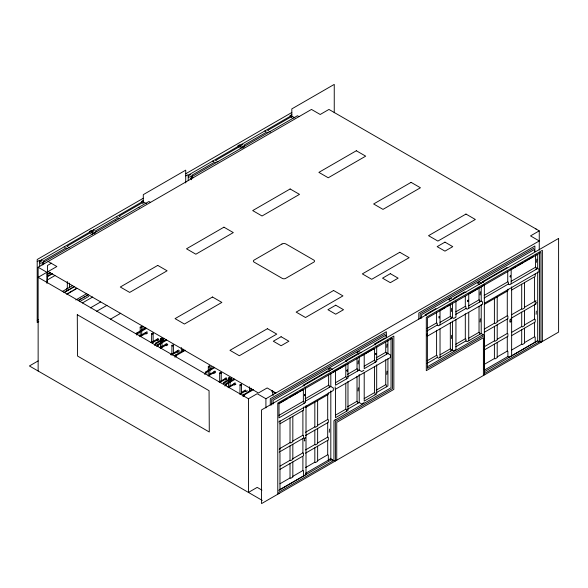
<?xml version="1.0" encoding="UTF-8"?>
<svg xmlns="http://www.w3.org/2000/svg" width="588" height="588" viewBox="0 0 588 588"><rect width="100%" height="100%" fill="white"/><g stroke="black" fill="none" stroke-linecap="round" stroke-linejoin="round"><path stroke-width="0.88" d="M157.386 344.686L166.095 339.526M165.779 344.178L165.625 344.737M213.547 371.976L214.84 371.072L215.634 371.638M224.976 378.576L226.27 377.665M233.826 383.685L235.126 382.781M160.781 338.857L160.421 347.604M535.653 228.776L536.131 229.055M145.346 333.029L146.743 331.75L147.39 332.124M156.775 339.629L158.172 338.35M177.054 351.337L178.451 350.058L179.244 350.624M94.3 233.737L90.559 231.576L90.243 232.12L89.31 231.576L91.184 230.496L95.55 233.017M146.412 203.654L142.663 201.493L142.355 202.037L141.421 201.493L143.288 200.412M242.829 147.992L239.081 145.831L238.772 146.368L237.831 145.831L239.706 144.744L244.079 147.272M294.933 117.901L291.192 115.74L290.876 116.284L289.943 115.74L291.817 114.66M140.238 326.825L140.591 327.229L141.701 326.59M140.135 335.895L140.238 327.369M141.488 326.921L140.833 327.707L140.135 327.509M151.667 333.425C151.417 334.425 154.034 333.139 152.674 332.926M151.564 342.488L151.667 333.969M152.674 333.462L153.034 333.859L151.564 334.102M160.517 338.534C160.392 339.68 163.045 337.865 161.296 338.093M161.296 338.629L161.987 338.835L160.421 339.217M171.946 345.134L172.541 345.479L173.195 344.686M171.85 354.204L171.946 345.678M173.195 345.229L172.541 346.016L171.85 345.81M208.336 366.148L208.931 366.486L209.585 365.699M208.24 375.21L208.336 366.684M209.585 366.236L208.931 367.03L208.24 366.824M219.669 381.81L219.669 373.424L220.537 372.836M220.779 372.777L221.132 373.182L219.669 373.424M228.519 386.919L228.519 378.532L229.004 378.047M229.629 377.893L229.989 378.29L228.519 378.532M240.051 384.456L240.639 384.795L241.418 384.074M239.948 393.519L240.051 384.993M241.418 384.618L240.639 385.338L239.948 385.133M484.652 374.799L484.49 374.35M304.966 440.743L304.297 440.919L304.606 438.317M143.288 198.252L37.198 259.499L37.198 322.555L38.786 321.636M185.727 173.754L291.817 112.499M37.198 261.66L39.073 260.58L44.379 263.644M185.727 175.915L187.601 174.834L192.901 177.892M90.559 231.576L39.697 260.94L39.697 266.349M142.663 201.493L91.809 230.856L91.809 232.62L92.742 233.201M239.081 145.831L188.219 175.195L188.219 180.597M291.192 115.74L240.33 145.104L240.33 146.868L240.801 147.176M38.139 371.013L38.139 267.246L311.471 109.434L320.21 114.484L328.949 109.434L539.255 230.856L539.255 250.098M51.457 263.159L47.496 265.445L47.496 282.857M46.871 283.276L46.871 272.288L38.139 277.338L248.445 398.752L257.184 393.71L265.916 398.752L539.255 240.948L530.516 235.898L539.255 230.856M47.158 274.287L50.259 272.501M47.466 274.471L50.568 272.678M47.231 276.411L51.972 273.67M47.687 276.507L52.413 273.78M47.055 280.116L54.927 275.574M62.196 291.545L72.618 285.57M65.415 291.494L67.003 290.575M63.996 292.515L74.264 286.591M64.224 292.537L74.456 286.635M69.81 292.199L72.177 290.832M73.765 289.913L76.131 288.546M66.731 294.331L76.969 288.429M37.198 320.394L38.448 319.674M75.778 299.961L86.833 293.574M78.322 300.255L81.423 298.461M82.974 297.565L84.525 296.668M86.076 295.779L88.406 294.434M78.638 300.431L88.715 294.617M79.997 301.446L88.737 296.403M82.401 302.945L92.698 296.999M90.368 307.891L100.666 301.945M96.704 311.258L106.994 305.319M38.139 360.922L29.4 365.971L262.285 500.425M110.441 319.181L120.775 313.213M135.843 333.477L145.817 327.817M137.57 333.565L140.017 332.147M141.458 331.316L146.243 328.552M136.445 334.94L138.004 334.043L137.254 333.609M139.635 335.954L145.662 332.47L146.133 333.058M140.062 336.696L146.089 333.212M147.537 333.109L145.978 334.013L145.229 333.58M150.947 342.62L157.246 339.114M152.13 342.922L157.518 339.813M155.247 343.274L160.803 340.062M162.362 339.166L163.92 338.269M155.673 344.017L163.567 339.452M154.548 345.391L156.107 344.494L155.364 344.061M157.371 344.465L157.885 344.605M157.849 345.274L166.522 340.261M156.731 346.655L158.29 345.751L157.54 345.318M159.914 347.662L167.021 343.458M160.34 348.405L166.375 344.921M170.476 354.762L177.37 350.779L177.841 351.367M171.659 355.064L177.797 351.521M179.244 351.418L177.686 352.315L176.937 351.889M174.585 355.431L175.988 355.056M175.525 354.983L184.198 349.978M175.952 355.725L185.404 350.264M174.834 357.107L176.393 356.203M205.241 372.138L213.914 367.132M205.785 372.814L208.115 371.469M209.563 370.631L214.341 367.875M204.55 374.262L206.109 373.358L205.359 372.924M209.879 374.034L214.076 371.969M208.159 376.011L214.194 372.527M215.634 372.424L214.076 373.329L213.326 372.895M220.537 372.3C217.883 373.512 222.367 372.961 220.779 372.241M219.052 381.935L225.505 378.569M219.589 382.612L225.616 379.128M229.394 377.408C226.733 378.628 231.224 378.069 229.629 377.349M223.344 382.59L228.908 379.385M223.771 383.332L231.665 378.775M225.527 383.854L234.083 378.907M225.954 384.589L234.627 379.583M224.829 385.971L226.387 385.066L225.638 384.64M227.901 387.051L234.355 383.677M228.445 387.72L234.472 384.236M241.594 392.343L245.446 390.02M239.867 394.32L245.902 390.836M247.35 390.733L245.784 391.637L245.034 391.204M242.682 394.754L243.711 394.158L244.226 394.607M252.303 389.293L243.741 394.658M244.057 395.04L253.509 389.587M242.932 396.422L244.49 395.518M385.265 333.991L271.693 399.568L271.693 405.059M533.794 248.239L420.214 313.816L420.214 318.402M356.409 354.439L345.487 360.745L346.736 361.466M385.111 337.865L374.189 344.171L375.438 344.891M435.973 308.502L425.05 314.808L426.3 315.528M507.113 267.43L482.153 281.836L483.402 282.563M287.657 398.451L279.021 403.441L279.021 417.855L305.547 402.537L305.547 387.565M289.23 397.547L297.866 392.564M299.439 391.652L303.364 389.388L303.364 401.281L303.981 401.641L303.981 403.441M333.315 372.094L335.189 371.013M336.292 370.374L345.002 365.346M361.708 355.703L363.163 354.858M445.572 307.281L440.03 310.486L440.03 324.892M447.159 306.37L449.533 304.996M450.952 304.18L450.327 304.54L450.327 316.425L450.952 316.785L450.952 318.593M469.525 293.449L479.036 287.966L479.036 299.858L479.654 300.218L479.654 302.019M482.469 285.981L484.336 284.901L484.336 370.117L507.892 356.512L509.142 357.232L537.697 340.746L537.697 271.95M515.882 266.687L511.17 269.407L511.17 283.82M517.455 265.783L522.945 262.608M524.518 261.704L526.091 260.8M527.656 259.889L533.154 256.721M536.131 255.001L535.506 255.361L535.506 267.246L536.131 267.606L536.131 269.407M278.866 403.706L392.446 338.137L392.446 388.58L335.344 421.545L335.498 460.911M305.084 398.84L328.633 385.243L329.258 385.603L329.258 387.404M347.523 374.336L357.026 368.852L357.651 369.213L357.651 371.013M376.232 357.769L385.735 352.278L386.36 352.638L386.36 354.439M427.094 328.398L436.597 322.915L437.222 323.275L437.222 325.076L427.079 330.926M455.796 311.824L465.306 306.341L465.931 306.701L465.931 308.502L455.788 314.359M484.189 295.441L507.738 281.843L508.363 282.203L508.363 284.004L484.181 297.962M279.021 415.326L303.364 401.281M335.498 382.722L345.795 376.776L346.42 377.136L346.42 378.937M364.207 366.148L374.505 360.201L375.129 360.562L375.129 362.362M440.03 322.371L450.327 316.425M468.739 305.797L479.036 299.858M511.17 281.299L535.506 267.246M305.076 401.369L330.816 386.507L330.816 373.292M347.515 376.871L359.217 370.109L359.217 356.901M376.996 359.841L387.918 353.535L387.918 340.327M363.891 370.293L361.708 371.55L358.856 369.903M278.712 421.993L333.315 390.469L333.315 387.948L330.463 386.301M484.336 303.276L538.939 271.752L538.939 269.231L536.8 267.996M305.539 407.587L328.325 394.43L328.325 392.85M484.336 304.356L507.892 290.759L507.892 289.171M279.962 423.794L303.518 410.196L303.518 407.021M511.641 290.038L534.573 276.794L534.573 301.475L535.198 301.835L535.198 304.356L511.641 317.961M347.523 406.764L357.026 401.281L357.651 401.641L357.651 403.441M376.232 390.189L385.735 384.706L386.36 385.066L386.36 386.867M427.094 360.826L436.597 355.343L437.222 355.703L437.222 357.504L427.079 363.355M455.796 344.252L465.306 338.769L465.931 339.129L465.931 340.93L455.788 346.78M305.539 432.268L314.83 426.903L315.455 427.263L317.638 426.006L317.638 400.604M317.638 425.286L327.7 419.472L328.325 419.832L328.325 422.353L305.539 435.51M484.336 329.037L494.398 323.231L495.022 323.591L497.205 322.327L497.205 296.925M497.205 321.607L507.275 315.8L507.892 316.16L507.892 318.681L484.336 332.279M335.498 415.15L345.795 409.204L346.42 409.564L346.42 411.365M364.207 398.576L374.505 392.63L375.129 392.99L375.129 394.791M440.03 354.799L450.327 348.853L450.952 349.213L450.952 351.014M468.739 338.225L479.036 332.279L479.654 332.639L479.654 334.44M347.515 409.292L359.217 402.537L359.217 374.446M376.996 392.27L387.918 385.963L387.918 358.783M279.962 448.475L290.024 442.668L290.648 443.029L292.831 441.764L292.831 416.363M292.831 441.044L302.894 435.238L303.518 435.598L303.518 438.119L279.962 451.716L279.962 420.626M511.641 314.72L521.703 308.906L522.328 309.266L524.511 308.009L524.511 282.608M524.511 307.289L534.573 301.475M363.891 402.721L361.708 403.978L358.856 402.332M279.682 451.782L279.219 452.326M427.395 366.78L483.711 334.263M305.231 437.7L304.922 438.134M304.297 438.494L305.231 437.957M510.862 319.24L509.921 319.776C509.127 324.547 511.92 321.438 510.862 318.983L510.546 319.416M305.539 449.923L314.83 444.557L315.455 444.918L317.638 443.661L317.638 428.527M317.638 442.94L327.7 437.127L328.325 437.487L328.325 440.008L305.539 453.164M484.336 346.692L494.398 340.886L495.022 341.246L497.205 339.982L497.205 324.848M497.205 339.261L507.275 333.455L507.892 333.815L507.892 336.336L484.336 349.934M279.962 466.13L290.024 460.323L290.648 460.683L292.831 459.419L292.831 444.285M292.831 458.699L302.894 452.892L303.518 453.252L303.518 455.774M511.641 332.374L521.703 326.56L522.328 326.921L524.511 325.664L524.511 310.53M524.511 324.944L534.573 319.13L535.198 319.49L535.198 322.011L511.641 335.616M279.962 469.371L302.894 456.134L302.894 470.547L303.518 470.907L303.518 475.949M305.539 467.578L314.83 462.212L315.455 462.572L317.638 461.315L317.638 446.182M317.638 460.595L327.7 454.781L328.325 455.141L328.325 460.183M484.336 364.347L494.398 358.54L495.022 358.901L497.205 357.636L497.205 342.503M497.205 356.916L507.275 351.109L507.892 351.47L507.892 356.512M279.962 483.784L290.024 477.978L290.648 478.338L292.831 477.074L292.831 461.94M292.831 476.353L302.894 470.547M511.641 350.029L521.703 344.215L522.328 344.575L524.511 343.319L524.511 328.185M524.511 342.598L534.573 336.784L535.198 337.144L535.198 342.187M305.547 473.333L330.816 458.743L330.816 390.866M278.712 490.274L306.01 474.509L306.01 405.705M279.204 490.171L332.22 459.375L333.315 460.727L330.463 459.081M484.828 371.454L537.851 340.658L538.939 342.01M278.712 492.252L333.94 460.367L335.344 460.816M484.336 373.534L539.563 341.65L541.129 342.187M272.171 391.343L271.869 391.755L272.406 391.909M536.793 259.11L536.572 262.373M480.315 291.714L480.095 294.978M451.613 308.288L451.393 311.552M387.022 344.142L386.801 347.398M358.312 360.709L358.092 363.972M480.315 318.747L480.095 322.011M451.613 335.322L451.393 338.585M387.022 371.175L386.801 374.438M358.312 387.749L358.092 391.013M536.344 311.074L536.124 314.337M329.471 429.071L329.251 432.334M137.224 332.676L137.599 332.896M298.991 116.644L297.432 115.74L191.343 176.995L191.343 179.744M291.501 117.725L290.568 117.181L267.636 130.426L268.569 130.962M292.442 118.261L292.905 118.533M269.502 131.506L270.443 132.05M264.828 130.962L265.761 131.506M267.636 132.587L266.695 132.05L243.763 145.287L244.696 145.831M508.363 284.004L509.612 284.724L537.697 268.51L537.697 254.42M241.889 144.207L242.829 144.744M481.484 283.254L479.345 282.019L477.471 283.1L479.61 284.335M239.397 147.808L238.456 147.272L215.524 160.509L216.458 161.053M240.33 148.352L240.801 148.617M481.035 301.012L482.469 301.835L482.469 304.356L427.233 336.248L427.233 333.719M465.931 292.648L464.682 291.927L453.76 298.234L455.009 298.954M217.398 161.59L217.869 161.862M453.091 299.645L450.952 298.41L448.769 299.674L450.908 300.909M212.716 161.053L213.65 161.59M215.524 162.67L214.591 162.134L191.651 175.371L192.592 175.915M465.931 308.502L467.173 309.222L481.219 301.115L481.219 287.025M481.035 333.44L482.469 334.263L482.469 334.984M451.621 317.175L453.76 318.409L455.943 317.145L455.943 301.299M189.784 174.291L190.718 174.834M188.219 176.995L189.16 177.532M190.093 178.076L191.034 178.612M465.931 340.93L467.173 341.65L481.219 333.543L481.219 304.547M437.222 325.076L438.472 325.796L452.51 317.689L452.51 302.717M451.621 349.603L453.76 350.838L455.943 349.573L455.943 319.674M437.222 357.504L438.472 358.224L452.51 350.117L452.51 321.114M150.469 202.397L148.904 201.493L42.814 262.74L42.814 264.909M142.98 203.477L142.039 202.934L119.107 216.178L120.048 216.715M138.246 207.285L139.187 207.829M386.853 352.918L390.417 354.983L390.417 357.504L335.189 389.388L335.189 386.867M361.039 352.793L358.901 351.558L356.718 352.815L358.856 354.049M116.299 216.715L117.233 217.259M119.107 218.339L118.173 217.795L95.241 231.04L96.175 231.576M115.314 220.529L115.785 220.801M93.367 229.959L94.3 230.496M332.338 369.367L330.199 368.132L328.325 369.213L330.463 370.447M90.868 233.561L89.935 233.017L67.003 246.262L67.936 246.798M91.809 234.097L92.742 234.641M329.258 371.55L328.008 370.83L303.048 385.243L304.297 385.963M68.87 247.342L69.81 247.879M64.188 246.798L65.128 247.342M67.003 248.423L66.062 247.879L43.13 261.123L44.063 261.66M48.12 261.484L56.86 266.526L48.12 271.568L258.426 392.99L267.165 387.948L275.904 392.99M41.256 260.043L42.196 260.58M39.697 262.74L40.631 263.284M41.572 263.828L42.505 264.365M38.139 267.246L46.871 272.288M158.216 339.276L158.966 339.71L157.4 340.606L156.658 340.173M167.066 344.384L167.815 344.818L166.257 345.722L165.507 345.288M226.314 378.591L227.064 379.025L225.505 379.929L224.756 379.495M235.171 383.707L235.92 384.14L234.355 385.037L233.612 384.603M66.841 288.326L67.782 288.862M66.532 288.862L67.003 289.134M69.031 292.471L69.494 292.736M67.782 293.191L68.245 293.456M223.462 383.376L224.212 383.81M330.118 458.339L332.22 459.559M279.021 493.516L278.866 493.067M261.947 490.142L257.184 487.386L248.445 492.435L248.445 398.752M273.611 392.02L274.816 393.027M272.56 390.88L272.178 390.447L273.17 395.452M536.668 302.291L536.69 302.923M542.371 341.466L542.371 250.312L426.3 317.329L426.3 370.653L483.402 337.688L483.402 375.519M540.967 342.098L540.967 252.384L427.395 317.961L427.395 368.404L484.49 335.432L484.49 374.71M539.563 252.296L539.563 341.65M535.198 274.059L535.198 276.434M534.889 251.458L534.889 245.99L418.81 313.007L418.81 319.328M534.573 251.238L534.573 249.415L421.618 314.624L421.618 318.24M534.573 304.716L534.573 319.13M534.573 322.371L534.573 336.784M521.703 284.224L521.703 308.906M521.703 312.147L521.703 326.56M521.703 329.802L521.703 344.215M511.641 286.863L511.641 355.791M507.738 271.781L507.738 281.843M507.275 291.119L507.275 315.8M507.275 319.041L507.275 333.455M507.275 336.696L507.275 351.109M494.398 298.55L494.398 323.231M494.398 326.472L494.398 340.886M494.398 344.127L494.398 358.54M479.036 306.341L479.036 332.279M468.739 293.912L468.739 308.318M468.739 312.287L468.739 340.746M465.306 296.279L465.306 306.341M465.306 313.72L465.306 338.769M450.327 322.915L450.327 348.853M440.03 328.861L440.03 357.32M436.597 311.941L436.597 322.915M436.597 330.294L436.597 355.343M391.042 338.049L391.042 387.764L333.94 420.736L333.94 460.367M386.36 337.167L386.36 331.742L270.289 398.752L270.289 405.139M386.051 336.968L386.051 335.16L273.097 400.377L273.097 404.022M385.735 342.216L385.735 352.278M385.735 359.658L385.735 384.706M376.688 346.494L376.688 361.466L364.207 368.669L364.207 354.255L374.505 348.316L374.505 360.201M376.688 364.891L376.688 393.894L364.207 401.097L364.207 372.638M374.505 366.691L374.505 392.63M357.026 358.79L357.026 368.852M357.026 376.232L357.026 401.281M347.978 363.95L347.978 378.04L335.498 385.243L335.498 370.83M347.978 381.465L347.978 410.468L335.498 417.671L335.498 389.205M345.795 364.891L345.795 376.776M345.795 383.266L345.795 409.204M336.748 460.183L336.748 422.353L393.85 389.388L393.85 336.064L277.771 403.081L277.771 494.236M335.189 419.295L335.189 420.016M334.249 112.742L334.249 84.4L291.817 108.898L291.817 117.13M328.633 375.181L328.633 385.243M327.7 394.791L327.7 419.472M327.7 422.713L327.7 437.127M327.7 440.368L327.7 454.781M314.83 402.221L314.83 426.903M314.83 430.144L314.83 444.557M314.83 447.799L314.83 462.212M302.894 410.556L302.894 435.238M302.894 438.479L302.894 452.892M290.024 417.987L290.024 442.668M290.024 445.91L290.024 460.323M290.024 463.565L290.024 477.978M279.962 452.62L279.962 489.554M279.682 449.092L279.219 449.364M265.916 398.752L265.916 407.91M250.995 388.19L250.995 390.807M249.43 386.823L249.43 391.182M241.514 384.75L241.514 393.137M231.327 378.121L231.327 380.73M230.084 378.157L230.084 386.544M221.228 373.042L221.228 381.428M211.041 366.405L211.041 369.021M209.806 366.442L209.806 374.835M185.727 182.949L185.727 170.145L143.288 194.65L143.288 202.875M182.89 348.875L182.89 351.492M181.325 347.508L181.325 351.867M173.409 345.435L173.409 353.822M163.221 338.798L163.221 341.415M161.987 338.835L161.987 347.221M153.13 333.727L153.13 342.113M144.508 327.582L144.508 329.324M142.943 326.215L142.943 329.706M141.701 327.126L141.701 335.513M69.494 283.1L69.494 287.532M67.311 281.512L67.311 288.598M304.459 395.033C304.863 397.9 305.356 392.306 304.459 395.033M346.891 370.536C347.317 373.38 347.773 367.794 346.891 370.536M375.681 353.337C375.166 356.401 377.084 353.182 375.681 353.337M439.023 316.763C438.538 319.865 440.39 316.55 439.023 316.763M467.651 300.821C468.055 303.687 468.548 298.094 467.651 300.821M510.083 276.316C510.494 279.182 510.979 273.589 510.083 276.316M77.293 314.712L77.513 356.027L209.284 431.996L209.063 390.682L77.293 314.712M157.746 265.401L120.305 287.017L129.669 292.42L167.11 270.803L157.746 265.401M223.94 227.181L186.499 248.805L195.855 254.207L233.304 232.591L223.94 227.181M290.134 188.969L252.693 210.585L262.05 215.987L299.498 194.371L290.134 188.969M356.328 150.756L318.88 172.372L328.244 177.774L365.685 156.158L356.328 150.756M281.968 243.998L254.104 260.08A2.499 1.441 0 0 0 254.104 262.123L282.277 278.389A2.396 1.382 0 0 0 285.665 278.389L313.816 262.138A2.528 1.463 0 0 0 313.816 260.072L285.974 243.998A2.83 1.632 0 0 0 281.968 243.998M212.496 297.006L175.055 318.63L184.411 324.032L221.86 302.416L212.496 297.006M411.078 182.361L373.63 203.977L382.994 209.379L420.435 187.763L411.078 182.361M267.4 328.707L229.959 350.323L239.316 355.733L276.764 334.109L267.4 328.707M333.594 290.494L296.154 312.11L305.51 317.513L342.951 295.896L333.594 290.494M399.789 252.274L362.34 273.89L371.704 279.3L409.145 257.676L399.789 252.274M465.975 214.061L428.534 235.678L437.898 241.08L475.339 219.464L465.975 214.061M281.101 336.733L273.302 341.231L281.101 345.737L288.899 341.231L281.101 336.733M335.719 305.194L327.92 309.7L335.719 314.205L343.517 309.7L335.719 305.194M390.336 273.663L382.538 278.168L390.336 282.674L398.135 278.168L390.336 273.663M444.954 242.131L437.156 246.637L444.954 251.135L452.753 246.637L444.954 242.131M558.6 238.427L261.55 409.924L261.55 503.6L558.6 332.102L558.6 238.427M535.94 300.865L535.47 301.416L535.94 300.865M535.94 303.834L535.47 304.378L535.94 303.834"/></g></svg>
